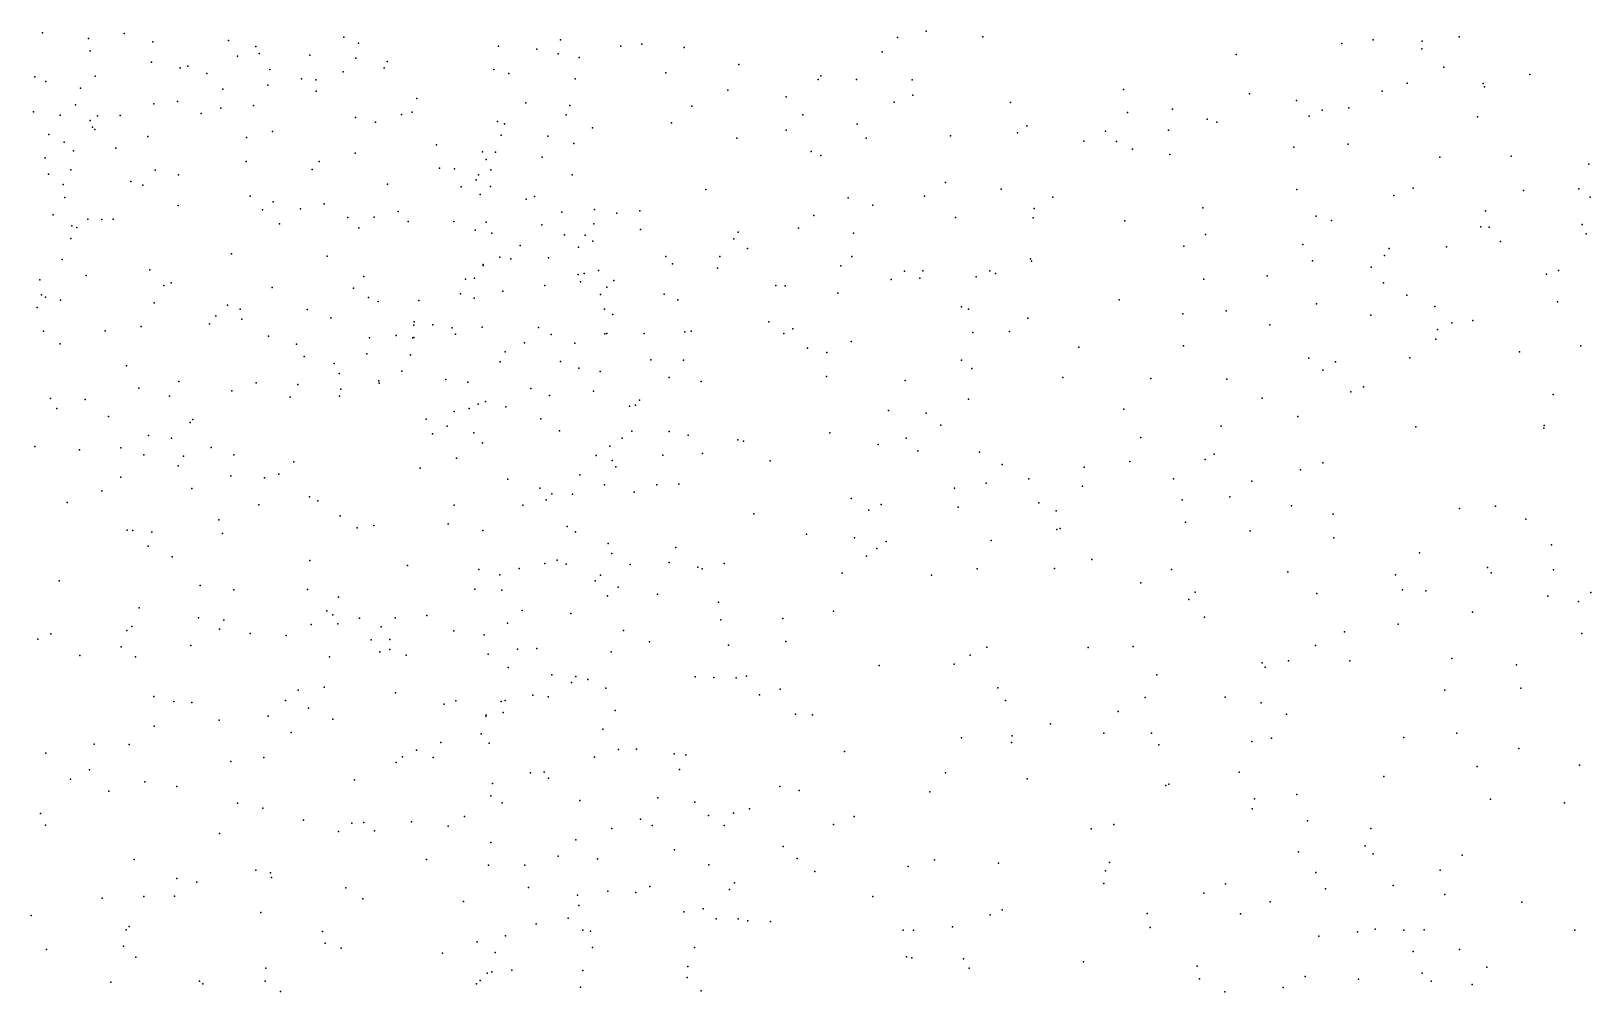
# Model space of a CAD drawing. Header units: metres. Extents: x -25 to 25, y -27.7 to 27.8.
# Drawn here: x 2.329 to 3.735, y -3.455 to -2.589 of the extents above; entities that cross this region are included whole.
import ezdxf

# ---------------------------------------------------------------- set-up
doc = ezdxf.new("R2010")
doc.units = ezdxf.units.M

msp = doc.modelspace()

# ---------------------------------------------------------------- linework, layer by layer
for p in [(2.339, -2.5907, -28.9239), (2.3806, -2.5958, -24.5106), (2.4127, -2.5913, -10.0942), (2.4386, -2.599, -10.6446), (2.5067, -2.5976, 25.2188), (2.6107, -2.5946, 25.2142), (2.624, -2.6, 13.3623), (2.8059, -2.5972, 11.7785), (3.1099, -2.5951, -17.3163), (3.1356, -2.5893, 25.1157), (3.1868, -2.5943, 2.1683), (3.5103, -2.6004, 7.8226), (3.5385, -2.5972, 2.4359), (3.5827, -2.5983, -5.8272), (3.616, -2.5943, 7.6557), (2.382, -2.6069, 25.3203), (2.515, -2.6118, 13.7251), (2.5313, -2.603, 10.6817), (2.5345, -2.6093, 23.649), (2.5801, -2.611, 13.6147), (2.6215, -2.6137, 13.22), (2.7501, -2.6027, 11.2314), (2.7846, -2.6056, 11.9207), (2.8039, -2.6098, 11.4509), (2.8227, -2.6131, 23.4381), (2.8603, -2.6028, 19.0361), (2.8793, -2.601, -7.5016), (2.9176, -2.6041, 25.1459), (3.096, -2.6078, 23.421), (3.4151, -2.6103, 23.4855), (3.5825, -2.6052, -6.1029), (2.4374, -2.6173, 14.4109), (2.4631, -2.6224, -10.5317), (2.4701, -2.6209, 23.7416), (2.4871, -2.6273, -2.338), (2.544, -2.6238, 12.9928), (2.6101, -2.6258, -13.6097), (2.6472, -2.6223, 10.8828), (2.6499, -2.6167, 12.4459), (2.746, -2.6239, 1.4981), (2.7595, -2.6273, -13.9775), (2.9011, -2.6267, -6.179), (2.9667, -2.6194, 14.952), (3.6021, -2.6216, 16.541), (3.6796, -2.6284, 23.6201), (2.3322, -2.6304, 10.2867), (2.3421, -2.6346, 13.9106), (2.3733, -2.6407, 23.8798), (2.3865, -2.6297, 9.574), (2.5015, -2.6416, 10.5694), (2.5421, -2.6378, -25.6091), (2.5724, -2.6323, 1.4425), (2.5855, -2.6332, -6.2278), (2.8193, -2.6323, 11.6903), (2.9568, -2.6424, 17.532), (3.0382, -2.6329, 17.3597), (3.0408, -2.6294, 25.1558), (3.0728, -2.6327, 2.0571), (3.1231, -2.6332, 17.1813), (3.3136, -2.642, 25.0949), (3.5693, -2.6362, -6.646), (3.6377, -2.6364, 24.9026), (3.639, -2.6395, -2.415), (2.3687, -2.6558, 9.3175), (2.4395, -2.6547, -18.4924), (2.4607, -2.6526, -7.3622), (2.5292, -2.6563, -18.7618), (2.5857, -2.6434, 12.5737), (2.6766, -2.6499, 13.5264), (2.7749, -2.6538, 18.0395), (2.8145, -2.6562, 25.2258), (2.9243, -2.6568, 23.3905), (3.0093, -2.6484, 19.4054), (3.1067, -2.6532, -21.0125), (3.1235, -2.6471, -20.7147), (3.2115, -2.6537, 19.8032), (3.4272, -2.6458, -7.0122), (3.4693, -2.6517, -17.108), (3.5465, -2.6433, 23.524), (2.3311, -2.6621, -9.9333), (2.3551, -2.6651, -10.0098), (2.382, -2.6699, 3.7973), (2.3888, -2.6657, 3.4938), (2.409, -2.6653, 10.3714), (2.482, -2.6635, -6.3444), (2.4997, -2.6586, 3.6105), (2.6211, -2.667, 10.8007), (2.6626, -2.6643, 23.4593), (2.6724, -2.6624, 25.3107), (2.7491, -2.6707, 12.1334), (2.811, -2.6647, 11.3666), (3.0243, -2.6646, -6.2643), (3.3172, -2.6627, 19.9442), (3.3575, -2.6596, 16.757), (3.3888, -2.6686, 2.4183), (3.4808, -2.6659, 8.8353), (3.4926, -2.6604, 20.1398), (3.5165, -2.6585, 25.0047), (3.6327, -2.6664, 8.8758), (2.3447, -2.6825, -10.8069), (2.3841, -2.6758, 23.7988), (2.3864, -2.678, -10.1351), (2.434, -2.6841, 23.6754), (2.5463, -2.6796, 23.535), (2.6394, -2.6712, 13.66), (2.7526, -2.683, 11.1772), (2.7556, -2.6729, -23.556), (2.7945, -2.684, -2.5081), (2.8349, -2.6765, 11.5928), (2.9061, -2.6719, 2.6886), (3.0093, -2.6784, 23.3623), (3.0733, -2.673, 2.8343), (3.1575, -2.6836, 25.1452), (3.2178, -2.681, -12.2691), (3.2264, -2.6745, -27.7803), (3.2973, -2.6794, 23.4001), (3.3539, -2.6784, 8.723), (3.3977, -2.6714, 23.4197), (2.3585, -2.6893, 25.4382), (2.3671, -2.697, 2.4339), (2.4052, -2.6948, -10.2086), (2.523, -2.6851, 25.3973), (2.6209, -2.6991, -2.4553), (2.6941, -2.6916, 12.3492), (2.7356, -2.6979, -7.3615), (2.7475, -2.6984, 13.4406), (2.8179, -2.6906, -17.9426), (2.9649, -2.6856, -18.8795), (3.0319, -2.6977, -2.5594), (3.0816, -2.6857, -7.2954), (3.2776, -2.6883, 8.2372), (3.3072, -2.6886, -14.4247), (3.3217, -2.6956, -6.4507), (3.4669, -2.6938, -22.259), (3.516, -2.6911, 15.3718), (2.3415, -2.7033, 10.2343), (2.5227, -2.7066, 13.8749), (2.5886, -2.7066, 13.7966), (2.6969, -2.7129, 10.9624), (2.7391, -2.7049, 12.2097), (2.7896, -2.7028, 11.2898), (3.0407, -2.7014, -12.8056), (3.3552, -2.7003, 7.8848), (3.5987, -2.7027, 23.4707), (3.6629, -2.702, -19.6767), (3.7329, -2.709, 23.5357), (2.3444, -2.7183, -7.0538), (2.3645, -2.7144, 14.0057), (2.4186, -2.7248, -26.1729), (2.4405, -2.7145, -10.4911), (2.4616, -2.7189, -25.0858), (2.5821, -2.7141, -18.2638), (2.6502, -2.7271, 12.9757), (2.7106, -2.7134, -13.3978), (2.7299, -2.7234, 14.7803), (2.732, -2.7187, 18.1802), (2.7433, -2.7143, 25.3182), (2.8166, -2.7188, 1.7568), (3.153, -2.7258, -7.1533), (2.3578, -2.7274, -6.7209), (2.3592, -2.7393, 23.7348), (2.4296, -2.7282, -10.3891), (2.5263, -2.7379, 10.5707), (2.7166, -2.7295, 13.088), (2.7336, -2.7366, 11.0923), (2.7428, -2.7294, 13.1684), (2.7752, -2.7408, 13.5332), (2.7825, -2.7382, 17.7964), (2.937, -2.7319, -12.9927), (3.0654, -2.7394, 23.3101), (3.134, -2.7379, -12.5501), (3.2031, -2.7317, -23.1789), (3.2499, -2.739, 2.9687), (3.4697, -2.7321, -22.5795), (3.5571, -2.7373, 25.0009), (3.5745, -2.7307, 2.8148), (3.6739, -2.7328, 20.298), (3.7239, -2.7315, 24.855), (3.734, -2.7388, -5.9053), (2.3487, -2.7547, -10.7458), (2.4614, -2.7464, 23.521), (2.5375, -2.7504, 1.5818), (2.5471, -2.7432, 23.4221), (2.5715, -2.7493, -7.2199), (2.5929, -2.745, 12.6772), (2.6597, -2.7518, 10.8501), (2.8072, -2.7523, -6.4147), (2.8368, -2.7499, 17.6301), (2.8568, -2.7532, 25.2908), (2.8775, -2.7511, 19.1191), (3.0874, -2.7461, -17.1504), (3.233, -2.7491, 16.8105), (3.385, -2.7484, 7.7308), (3.6398, -2.7512, 23.4031), (2.3655, -2.7646, 14.0761), (2.37, -2.7663, -10.2309), (2.38, -2.7587, -10.6438), (2.3925, -2.7591, 25.534), (2.4029, -2.7588, -10.3086), (2.5528, -2.7628, 25.4873), (2.6144, -2.7573, 12.7952), (2.6243, -2.7664, 12.5484), (2.6379, -2.7568, 25.4421), (2.6687, -2.7609, 12.4635), (2.71, -2.7609, 18.4038), (2.7291, -2.7687, 12.2662), (2.739, -2.7613, 13.6747), (2.7893, -2.7638, 13.2348), (2.836, -2.763, 11.5281), (2.8782, -2.7681, -28.6556), (3.0205, -2.7667, -6.4599), (3.0343, -2.7555, 2.219), (3.162, -2.7571, 23.3028), (3.2321, -2.7575, -6.9705), (3.3147, -2.7603, 15.3028), (3.487, -2.7561, 7.5119), (3.5009, -2.7599, 23.3476), (3.6356, -2.7655, 24.9509), (3.6432, -2.766, 16.3739), (3.7269, -2.7635, 23.4105), (2.3646, -2.7761, -24.8301), (2.744, -2.7713, 23.2885), (2.7697, -2.7824, 3.7509), (2.8096, -2.7728, 11.9433), (2.8281, -2.773, 11.8357), (2.8353, -2.7784, 23.2513), (2.9622, -2.7763, 17.1744), (2.9662, -2.7705, 25.2547), (3.0701, -2.7712, 3.0063), (3.368, -2.7832, -21.9164), (3.3874, -2.7725, 23.3034), (3.4752, -2.7816, 16.4877), (3.6533, -2.7787, -2.5375), (3.7304, -2.7718, -15.03), (2.3569, -2.795, 23.3451), (2.5095, -2.79, 13.9946), (2.5958, -2.7921, 10.7065), (2.7512, -2.7929, 11.1614), (2.7611, -2.7945, 12.1497), (2.7951, -2.7937, 12.0371), (2.8223, -2.784, 11.388), (2.9011, -2.7924, 14.95), (2.9495, -2.7924, -14.024), (2.9745, -2.7851, 23.2544), (3.0685, -2.7923, 15.1076), (3.2297, -2.7945, 8.4921), (3.2306, -2.7965, 23.262), (3.4839, -2.7962, 25.07), (3.5487, -2.7914, -19.2626), (3.5529, -2.7853, 7.3209), (3.6046, -2.7838, 23.331), (2.3786, -2.8095, -10.5235), (2.4358, -2.8044, 23.2779), (2.6287, -2.8103, 23.2045), (2.7363, -2.7995, 3.5156), (2.7363, -2.8005, 13.0152), (2.8219, -2.8087, 17.4002), (2.8273, -2.8077, 13.5422), (2.8402, -2.8049, 13.3049), (2.907, -2.7991, -2.6092), (2.9475, -2.803, -7.1457), (3.0586, -2.8009, -27.2904), (3.116, -2.8057, -6.5923), (3.1327, -2.8052, -21.3143), (3.1806, -2.8106, -6.7858), (3.1929, -2.8053, -2.638), (3.198, -2.8077, -28.2723), (3.4431, -2.8098, 8.7491), (3.5368, -2.8019, 23.2806), (3.6948, -2.8084, 23.2774), (3.7056, -2.8051, 8.8374), (2.3367, -2.8135, 25.5791), (2.4485, -2.8185, 3.3036), (2.455, -2.8162, -25.9414), (2.5461, -2.8202, -7.0607), (2.6193, -2.8209, -15.0555), (2.7205, -2.8128, 18.6441), (2.7286, -2.8118, 23.2), (2.7539, -2.8235, -26.9223), (2.7919, -2.8185, 13.0824), (2.824, -2.8151, 3.9067), (2.8478, -2.82, 11.5901), (2.8541, -2.814, -13.226), (3, -2.8184, 16.9844), (3.0084, -2.8189, 19.4128), (3.0559, -2.8254, -23.3909), (3.104, -2.8131, 25.214), (3.1298, -2.8119, 23.2302), (3.3858, -2.8128, 20.0212), (3.5477, -2.816, -11.6932), (2.3344, -2.8382, 9.6334), (2.3381, -2.8269, -10.6173), (2.3419, -2.8289, 2.6102), (2.3554, -2.8316, 14.185), (2.4398, -2.834, 25.5876), (2.5057, -2.8362, -25.417), (2.5172, -2.8397, -6.8409), (2.6328, -2.8294, 13.9183), (2.6416, -2.8329, -28.7927), (2.6782, -2.8319, 12.8163), (2.7159, -2.826, 3.3214), (2.7283, -2.83, 11.068), (2.842, -2.8265, 25.358), (2.8994, -2.8262, 2.1584), (2.9118, -2.8314, -6.57), (3.1676, -2.8376, 15.2256), (3.3096, -2.8314, 3.0917), (3.4873, -2.8351, -2.6101), (3.5688, -2.8271, -11.346), (3.594, -2.8374, -11.0681), (3.7048, -2.8331, -9.5901), (2.4896, -2.8531, 10.3845), (2.4953, -2.8457, 23.1604), (2.5187, -2.8489, 10.4842), (2.5778, -2.8401, 2.685), (2.5989, -2.8475, 25.5539), (2.6741, -2.8513, 3.1585), (2.8457, -2.8398, 11.6913), (2.8531, -2.8446, 3.1522), (2.9938, -2.8513, -6.9683), (3.1739, -2.8398, 8.1745), (3.2273, -2.848, 7.9901), (3.3671, -2.8441, -22.9272), (3.4061, -2.8412, 23.1972), (3.5364, -2.8452, -17.0127), (3.6093, -2.8522, 15.4466), (3.6283, -2.8501, -9.8916), (2.34, -2.8597, -10.4755), (2.3957, -2.8594, 23.1519), (2.4279, -2.8555, 3.793), (2.5429, -2.8642, 14.0535), (2.6338, -2.8656, 17.9585), (2.6578, -2.8636, -6.9587), (2.673, -2.8656, 10.8754), (2.6738, -2.8654, 12.7249), (2.6739, -2.8542, 25.5029), (2.6909, -2.8541, 17.7525), (2.7084, -2.8566, 2.9693), (2.7113, -2.8623, 12.8884), (2.7355, -2.8561, 13.8188), (2.7861, -2.8563, -13.6077), (2.7977, -2.8628, 13.7468), (2.846, -2.8622, 11.7729), (2.8477, -2.8618, 13.6139), (2.8814, -2.8619, 13.5072), (2.9181, -2.8602, 3.5827), (2.9239, -2.8598, 3.364), (3.0072, -2.8618, 25.2757), (3.0154, -2.8576, -6.7774), (3.1777, -2.861, -27.5282), (3.2106, -2.8599, 16.6779), (3.4453, -2.8539, 2.6624), (3.595, -2.8668, -14.5165), (3.5965, -2.8583, 23.1704), (2.355, -2.871, 10.1393), (2.5681, -2.8713, 10.6069), (2.6315, -2.88, -2.5465), (2.6709, -2.881, 17.4429), (2.7561, -2.8782, 23.1103), (2.7737, -2.8701, -6.7166), (2.8189, -2.8705, 17.0794), (3.0286, -2.8749, 2.3469), (3.046, -2.8789, 3.8215), (3.0681, -2.869, 3.253), (3.2732, -2.8741, -12.1983), (3.3675, -2.8729, -19.0279), (3.6704, -2.8782, -10.1223), (3.7257, -2.8728, 16.2324), (2.4147, -2.8909, 1.6777), (2.575, -2.8824, -23.76), (2.602, -2.8888, 18.1163), (2.6629, -2.8958, 23.0874), (2.7515, -2.8873, 12.2364), (2.8059, -2.887, 25.4352), (2.8225, -2.8931, 11.9727), (2.8417, -2.8959, 13.07), (2.8875, -2.8856, 13.2362), (2.9169, -2.8858, 4.0622), (3.1675, -2.8857, 23.1479), (3.1769, -2.8933, -20.7457), (3.4806, -2.8839, 16.3679), (3.4931, -2.8948, 25.0794), (3.5045, -2.8873, -22.3905), (3.5717, -2.8837, 25.0355), (2.462, -2.9051, -26.517), (2.5318, -2.9062, 2.8897), (2.5691, -2.9077, 14.5698), (2.6065, -2.8977, 10.6925), (2.6423, -2.9045, 18.3753), (2.6425, -2.9065, 10.793), (2.7026, -2.9032, 12.4819), (2.7224, -2.9056, 13.895), (2.904, -2.9015, -27.106), (2.9327, -2.905, 19.2348), (3.0458, -2.9004, 23.1192), (3.1168, -2.904, 3.5018), (3.2589, -2.9015, 8.628), (3.338, -2.9022, 7.6426), (3.4067, -2.9028, 25.1119), (3.5298, -2.9099, 23.1095), (2.3463, -2.9203, 23.0801), (2.3776, -2.9213, 3.1882), (2.426, -2.911, 10.2246), (2.4537, -2.9184, 25.6512), (2.5098, -2.9133, 23.0706), (2.5623, -2.9192, 17.549), (2.6068, -2.9182, 25.6067), (2.6081, -2.9118, 14.0281), (2.7384, -2.9231, 2.0454), (2.7792, -2.9112, 12.9546), (2.7962, -2.9176, 12.0978), (2.8357, -2.9136, 11.4614), (2.8773, -2.9218, 13.1522), (3.1739, -2.9211, 2.4971), (3.4384, -2.9201, 3.0177), (3.5184, -2.9144, 20.1522), (3.7009, -2.9167, -19.6762), (2.352, -2.9293, 25.6731), (2.3986, -2.9366, 14.2451), (2.7102, -2.932, 11.0252), (2.7237, -2.9295, 12.3956), (2.7317, -2.9255, 25.5229), (2.7568, -2.9278, 18.8984), (2.8683, -2.9273, 23.0605), (2.8737, -2.9264, -17.6907), (3.1016, -2.9311, 19.5518), (3.1356, -2.9337, 4.0696), (3.3139, -2.9301, 2.5778), (3.4705, -2.9367, 2.862), (2.4722, -2.9421, 17.9743), (2.4745, -2.9392, 14.3744), (2.6848, -2.9391, 10.9326), (2.7039, -2.9454, -18.7862), (2.7278, -2.9514, 12.8135), (2.7884, -2.9388, 16.9049), (2.8052, -2.9496, 15.9395), (2.8704, -2.9498, -17.4604), (2.9041, -2.95, 16.196), (3.0489, -2.9513, 15.9497), (3.1488, -2.9444, -15.0604), (3.4016, -2.9453, 15.4392), (3.577, -2.9458, 8.7054), (3.6924, -2.9471, 24.9755), (3.6927, -2.9448, 23.0627), (2.3321, -2.9637, 14.3381), (2.4098, -2.9649, 23.0106), (2.4345, -2.9536, -26.3021), (2.4554, -2.956, 17.3105), (2.4911, -2.9644, 17.0853), (2.6907, -2.9522, 16.0884), (2.7358, -2.9602, 16.2542), (2.8504, -2.9633, 11.6997), (2.8617, -2.956, 13.7179), (2.9212, -2.9533, 13.4254), (2.9659, -2.9576, 15.0691), (2.9709, -2.9589, 15.816), (3.0922, -2.9617, 16.2791), (3.1177, -2.9561, 16.57), (3.3291, -2.9555, 3.4936), (2.3723, -2.9666, 17.4838), (2.4305, -2.9712, -2.483), (2.4661, -2.9723, -25.6222), (2.5117, -2.9712, 14.1524), (2.5655, -2.9774, 10.6221), (2.7123, -2.974, 12.7311), (2.8383, -2.9716, 16.4412), (2.8527, -2.9762, 11.7981), (2.8981, -2.9715, -16.9378), (2.934, -2.9699, 16.6001), (2.995, -2.9765, 23.029), (3.128, -2.9676, -28.4909), (3.1836, -2.9687, 25.2398), (3.204, -2.9797, -2.7296), (3.3193, -2.9772, -20.4576), (3.3872, -2.9754, 3.2312), (3.3952, -2.9704, -15.0769), (3.4931, -2.9783, 25.0918), (2.4097, -2.9914, 10.1796), (2.4613, -2.9809, 18.2049), (2.5088, -2.99, 16.9046), (2.5393, -2.9918, 15.8309), (2.5521, -2.9887, 3.8223), (2.6794, -2.983, 16.7541), (2.7584, -2.993, 12.2678), (2.8234, -2.9891, 14.9202), (2.8559, -2.9818, 13.0386), (3.228, -2.9929, 23.0417), (3.2779, -2.9822, 25.1979), (3.3585, -2.9927, 23.0333), (3.4731, -2.9845, 23.0279), (2.3927, -3.0037, 16.1742), (2.4736, -3.0016, 25.6938), (2.7875, -3.0011, 12.1762), (2.7982, -3.0064, 11.3243), (2.8167, -3.0065, -2.6714), (2.8457, -2.9983, 11.5477), (2.8723, -3.0049, 25.463), (2.8927, -2.9982, 13.6506), (2.9128, -2.9977, 13.1885), (3.1612, -3.0012, 8.4669), (3.1896, -2.9966, 15.6846), (3.2764, -2.9994, 4.0394), (3.4292, -2.995, -11.9969), (2.3614, -3.014, 1.7774), (2.534, -3.0161, 10.5093), (2.5799, -3.0091, 16.5766), (2.5873, -3.0127, 25.6638), (2.7101, -3.0165, 12.5456), (2.772, -3.0165, 25.5459), (2.7931, -3.0117, 13.8766), (3.068, -3.0106, 15.5623), (3.084, -3.021, 8.3301), (3.0951, -3.016, 25.2906), (3.1644, -3.0183, -20.9858), (3.2371, -3.0145, -23.2378), (3.2527, -3.0216, -14.1555), (3.3665, -3.0118, 3.7275), (3.4092, -3.0091, -14.3591), (3.465, -3.0171, -2.728), (3.6163, -3.0196, -10.9132), (3.6487, -3.0173, -2.7162), (2.498, -3.0298, 3.4087), (2.6073, -3.0262, 18.5612), (2.6377, -3.0348, 10.8347), (2.7049, -3.0334, 11.058), (2.8119, -3.0356, 12.917), (2.9802, -3.0242, 2.4288), (3.3693, -3.0318, 15.5903), (3.5026, -3.0246, 16.055), (3.676, -3.0292, 25.0017), (2.4153, -3.039, 22.9442), (2.4204, -3.0392, 16.5144), (2.4376, -3.0408, 14.2788), (2.5012, -3.042, 10.365), (2.6227, -3.0368, -2.5919), (2.736, -3.0393, 12.4132), (2.8194, -3.0404, 22.9468), (3.0276, -3.0425, 19.3803), (3.0711, -3.046, -27.3458), (3.0997, -3.0491, -12.4086), (3.1942, -3.0484, 7.9201), (3.2535, -3.0384, -21.6426), (3.2564, -3.0376, 19.7906), (3.4278, -3.0396, 25.1209), (3.5032, -3.0458, -9.8873), (2.4343, -3.0533, -18.586), (2.4561, -3.0632, 3.6709), (2.8489, -3.0509, 11.8512), (2.8524, -3.06, 11.607), (2.9101, -3.0545, 13.1091), (3.0817, -3.0624, 8.1714), (3.091, -3.0554, -16.8364), (3.5804, -3.0594, 20.1656), (3.6994, -3.0523, 22.9629), (2.5801, -3.0663, 14.1509), (2.6681, -3.0708, 22.9166), (2.7325, -3.0744, 18.8222), (2.7688, -3.0735, 13.9555), (2.7919, -3.069, 4.0584), (2.8029, -3.0662, 18.9991), (2.8111, -3.0697, 12.1187), (2.8689, -3.0701, 13.0047), (2.9039, -3.0681, 19.1492), (2.9297, -3.0724, 13.6228), (2.9338, -3.074, -13.3474), (2.9534, -3.0692, 13.3273), (3.0598, -3.0779, -13.7801), (3.1816, -3.0739, -27.5508), (3.2514, -3.0735, 4.1956), (3.2849, -3.0655, 22.9785), (3.3566, -3.0744, 25.1719), (3.4616, -3.0765, 15.8019), (3.6415, -3.0727, -14.6079), (3.6449, -3.0776, -20.0152), (3.7011, -3.0748, -19.2613), (2.3541, -3.0846, 14.4069), (2.4813, -3.089, 22.9045), (2.5779, -3.0926, 25.6933), (2.7288, -3.0922, 12.6033), (2.7512, -3.0793, 2.2506), (2.8372, -3.0847, 12.005), (2.842, -3.0796, 13.8483), (2.858, -3.0904, 11.7706), (3.1405, -3.0797, 22.9587), (3.329, -3.0864, 7.7062), (3.5586, -3.0793, -11.1069), (2.5116, -3.0928, -28.8324), (2.606, -3.0993, -26.7115), (2.753, -3.0931, 11.2468), (2.8485, -3.0981, 25.5188), (2.8934, -3.0966, 15.333), (2.9484, -3.1038, 13.2295), (3.3724, -3.1015, 22.9413), (3.3782, -3.0949, -21.9147), (3.4877, -3.0961, -20.2729), (3.5651, -3.0929, 7.4233), (3.5861, -3.0936, 22.9326), (3.6959, -3.0985, -16.9186), (3.7237, -3.1034, -9.3426), (3.7347, -3.0953, 24.9715), (2.4262, -3.1089, 10.1952), (2.4798, -3.1179, 10.2916), (2.5025, -3.1201, 14.3487), (2.5955, -3.1117, 14.5351), (2.6008, -3.1152, 22.8811), (2.6248, -3.1183, 10.8533), (2.6571, -3.1179, 10.9543), (2.6854, -3.1159, 11.0388), (2.7715, -3.1115, 22.891), (2.8153, -3.114, 11.426), (2.9505, -3.1197, -15.1329), (3.0063, -3.1187, 22.915), (3.0521, -3.1121, -18.806), (3.3865, -3.1174, 2.8079), (3.628, -3.1129, -10.3157), (2.3466, -3.1326, 22.8811), (2.4151, -3.1296, -2.5062), (2.4197, -3.1258, -25.4521), (2.4986, -3.1282, 10.3811), (2.5262, -3.1322, 10.505), (2.5587, -3.1341, 14.2027), (2.5813, -3.1241, 10.7242), (2.6053, -3.1234, 2.1341), (2.6445, -3.126, 15.3987), (2.7099, -3.1299, 25.6302), (2.7372, -3.1334, -26.9276), (2.7581, -3.1228, 12.7508), (2.8627, -3.1294, -23.6914), (3.5127, -3.1307, -11.8508), (3.561, -3.1237, 25.0719), (3.7265, -3.1321, -14.806), (2.3349, -3.1372, 10.0615), (2.41, -3.1443, -25.7446), (2.4727, -3.1431, 18.4753), (2.6353, -3.1379, -18.067), (2.6433, -3.1487, 25.6821), (2.6521, -3.1376, 3.3441), (2.6521, -3.1466, 18.6928), (2.7671, -3.1464, 12.3035), (2.7846, -3.1457, 11.343), (2.8516, -3.1488, 11.6605), (2.8861, -3.1398, 22.8812), (2.9574, -3.1427, 13.5592), (3.009, -3.1393, -28.6529), (3.1902, -3.1445, 2.6485), (3.2816, -3.1449, 22.918), (3.3221, -3.144, -2.7692), (3.4865, -3.1431, 25.1065), (2.3727, -3.152, 14.0148), (2.4228, -3.1533, 25.7467), (2.5979, -3.1532, 3.7972), (2.6669, -3.1516, 2.9084), (2.7408, -3.1508, 12.4354), (2.7587, -3.1628, -18.7603), (3.0932, -3.1611, 25.3378), (3.1607, -3.1599, -21.3975), (3.1753, -3.1517, 25.2882), (3.4384, -3.1586, 3.2735), (3.4411, -3.1624, 7.6159), (3.4621, -3.1567, 3.7358), (3.5174, -3.1568, 22.8874), (3.6095, -3.1546, 15.7354), (3.6678, -3.1603, 22.8799), (2.7983, -3.1695, -17.6768), (2.816, -3.1764, 11.4859), (2.8197, -3.1709, 12.0892), (2.8306, -3.1735, 12.8894), (2.9274, -3.1713, 13.7236), (2.9443, -3.1718, 13.6369), (2.9644, -3.172, 13.3999), (2.9737, -3.1705, -2.7481), (3.3434, -3.1694, 19.8342), (2.4394, -3.1889, -18.2322), (2.5694, -3.1831, 25.7207), (2.5929, -3.1805, 3.5854), (2.6574, -3.1857, 22.8335), (2.7812, -3.1877, 15.1886), (2.7949, -3.1893, 12.2001), (2.8468, -3.1815, 11.8985), (2.9855, -3.1875, 4.2888), (3.004, -3.1824, 2.5598), (3.2001, -3.1811, 8.4165), (3.3331, -3.1899, -16.8109), (3.405, -3.1894, 25.1573), (3.603, -3.1831, -2.7813), (3.6715, -3.1814, 8.4951), (2.4575, -3.1933, 2.0948), (2.4736, -3.1943, 14.3072), (2.558, -3.1926, 2.6485), (2.5788, -3.1995, 10.8236), (2.7012, -3.1959, 14.0666), (2.7116, -3.1928, 14.76), (2.7524, -3.1935, 22.8359), (2.7543, -3.2033, 12.7233), (2.7562, -3.1924, -17.3853), (2.8554, -3.2017, 11.805), (3.0179, -3.2049, 19.2677), (3.2072, -3.1924, 22.8849), (3.3088, -3.2025, 4.3951), (3.4376, -3.1945, -20.4531), (3.4603, -3.205, 3.5224), (2.4398, -3.2157, 15.3275), (2.4982, -3.2104, 10.4603), (2.5425, -3.2068, 22.8279), (2.6007, -3.2093, 15.2341), (2.7386, -3.2067, 12.4997), (2.7389, -3.2058, 11.2605), (2.8441, -3.2183, 11.5943), (3.0333, -3.2055, 25.4016), (3.2477, -3.2136, -14.3385), (2.3857, -3.232, 2.4307), (2.4172, -3.2321, 10.2293), (2.5631, -3.2213, -2.5938), (2.6981, -3.2305, 2.3897), (2.7344, -3.2226, 2.76), (2.7417, -3.2309, -16.8317), (3.1675, -3.2263, 7.9856), (3.2124, -3.2305, 25.2824), (3.2131, -3.2245, -12.2544), (3.2958, -3.2219, 22.8759), (3.3388, -3.2219, 25.2041), (3.3453, -3.2326, -20.6749), (3.4292, -3.2295, 22.86), (3.447, -3.2265, -11.4417), (3.5663, -3.2259, 22.8558), (3.614, -3.2219, 20.1019), (2.342, -3.2399, 10.1148), (2.5387, -3.2438, 2.3429), (2.6637, -3.2432, -28.8076), (2.6761, -3.2372, 11.1112), (2.6913, -3.244, 2.5576), (2.8366, -3.2436, 11.9987), (2.8582, -3.2366, 19.0454), (2.8744, -3.2364, 22.8301), (2.9084, -3.2407, 25.5119), (2.9189, -3.2416, -13.0923), (3.0619, -3.2386, 22.8545), (3.6697, -3.2359, 7.5195), (2.3816, -3.2551, -26.0107), (2.5088, -3.2474, 10.576), (2.658, -3.2483, 15.0921), (2.7789, -3.2577, 12.2621), (2.7912, -3.2572, 11.441), (2.9134, -3.2546, 13.0567), (3.1531, -3.2578, 4.4741), (3.4178, -3.2571, 8.4136), (3.548, -3.261, 25.0815), (3.6324, -3.2521, -10.7954), (3.7245, -3.2508, 5.2287), (2.3644, -3.2634, 18.5574), (2.3989, -3.2742, 22.8128), (2.4312, -3.2659, 14.3717), (2.4603, -3.2701, 10.3573), (2.6204, -3.264, 14.5592), (2.7447, -3.2674, 14.0355), (2.7952, -3.2624, 12.7958), (3.0038, -3.2702, -23.5774), (3.021, -3.2736, -13.5859), (3.1388, -3.275, -15.1845), (3.2267, -3.2631, -28.4154), (3.3516, -3.2691, 2.8662), (3.3543, -3.268, -14.5377), (2.515, -3.2852, 25.7342), (2.7433, -3.2784, 12.6639), (2.7535, -3.2848, 25.6246), (2.8233, -3.2826, 3.2897), (2.8936, -3.2802, -27.1902), (2.9272, -3.2842, 13.7417), (3.4315, -3.2811, -22.0755), (3.4698, -3.2772, -11.6764), (3.6444, -3.2815, 5.0265), (3.7109, -3.2848, 22.8389), (2.3373, -3.2945, 13.9133), (2.5377, -3.2897, 10.8259), (2.5745, -3.3004, -23.8716), (2.6179, -3.3032, -17.175), (2.6286, -3.3024, 11.0513), (2.6716, -3.3018, -15.2783), (2.7195, -3.2972, -2.6876), (2.878, -3.2995, 2.7152), (2.9393, -3.2963, 13.1493), (2.9619, -3.2941, 13.273), (2.9765, -3.2903, 25.4661), (3.0707, -3.297, -27.4522), (3.4296, -3.2901, 4.4998), (3.4792, -3.3009, -22.6308), (2.3418, -3.3049, -25.5467), (2.4987, -3.3124, 22.7994), (2.6058, -3.3105, 25.7146), (2.6383, -3.31, 22.7975), (2.7049, -3.3059, 11.2113), (2.8523, -3.3078, 11.8003), (2.8887, -3.3052, 2.8848), (2.9535, -3.3051, 13.6204), (3.0522, -3.3042, 25.4065), (3.2844, -3.3081, -27.9968), (3.3047, -3.3044, -23.0789), (3.5363, -3.3079, 4.1865), (2.7432, -3.3204, 12.442), (2.8198, -3.318, 11.5371), (2.9089, -3.3272, 3.1417), (3.0067, -3.3242, 22.8155), (3.4711, -3.3289, 25.1181), (3.5312, -3.3236, 4.6573), (3.5386, -3.3308, 3.9895), (2.4218, -3.3358, 10.2962), (2.5315, -3.3454, 15.0205), (2.6852, -3.3359, 14.1084), (2.7412, -3.3411, 12.5704), (2.774, -3.3411, 22.7919), (2.8038, -3.3328, 12.1334), (2.8393, -3.3354, 11.6831), (2.9397, -3.3408, 4.2132), (3.0193, -3.3349, 2.7738), (3.1195, -3.3423, 19.3165), (3.143, -3.3362, 22.8215), (3.2008, -3.3392, 4.5964), (3.3009, -3.3387, -21.8535), (3.599, -3.3454, 25.0592), (3.6188, -3.3318, 22.8215), (2.4601, -3.353, 18.6531), (2.4783, -3.3563, 10.7107), (2.5446, -3.3479, 14.4033), (2.5455, -3.352, 14.2538), (2.9628, -3.3568, 13.3868), (3.0352, -3.3466, -13.8792), (3.2957, -3.3574, -2.8083), (3.2973, -3.3461, 22.824), (3.4053, -3.3578, 19.7417), (3.4867, -3.3477, -9.7805), (3.5565, -3.3593, -14.8913), (2.393, -3.3707, 15.117), (2.4305, -3.3693, 10.4308), (2.4581, -3.369, 10.6079), (2.6126, -3.3614, -26.6952), (2.6279, -3.3713, 14.1667), (2.7186, -3.3737, 25.6494), (2.7771, -3.3611, 12.7579), (2.8214, -3.368, 13.9373), (2.8488, -3.3645, 12.9143), (2.874, -3.3657, 13.8393), (2.8866, -3.3602, 13.002), (2.9583, -3.3628, 13.5507), (3.0875, -3.3693, -2.774), (3.386, -3.3661, 3.0221), (3.4457, -3.3739, 3.2837), (3.4957, -3.3622, 5.1997), (3.6031, -3.3673, 4.4495), (2.3289, -3.3862, 25.761), (2.536, -3.3837, 10.9565), (2.8226, -3.3772, 25.5845), (2.9172, -3.3829, 13.0828), (2.9345, -3.3804, 22.7906), (3.1934, -3.3857, 25.3153), (3.2042, -3.3812, 2.8318), (3.3347, -3.3846, 25.2205), (3.4188, -3.3847, 5.0481), (3.6725, -3.3743, 20.0191), (2.4146, -3.3992, 14.3948), (2.4172, -3.3963, 22.7775), (2.5914, -3.4007, -18.6952), (2.784, -3.3937, 11.485), (2.8129, -3.3887, 12.0274), (2.8261, -3.3995, 11.9021), (2.833, -3.4003, 11.7787), (2.9464, -3.3894, 25.4968), (2.966, -3.3892, -12.6629), (2.9748, -3.391, -13.3746), (2.9952, -3.3918, 3.0296), (3.1149, -3.3996, -14.2997), (3.1243, -3.3995, -23.4022), (3.1592, -3.3966, 8.2211), (3.3376, -3.397, -16.6594), (3.5245, -3.4011, -10.1445), (3.5404, -3.3986, 3.665), (3.5662, -3.3994, -10.9849), (3.5844, -3.3991, -16.6534), (3.7203, -3.3995, 4.6117), (2.4122, -3.414, 10.5037), (2.5939, -3.4114, 18.759), (2.6083, -3.4159, 11.0888), (2.731, -3.41, 11.3329), (2.7565, -3.4048, 3.6709), (2.8349, -3.4151, 22.7749), (2.9269, -3.4151, 3.3366), (3.4895, -3.4049, 22.7974), (2.3428, -3.417, -23.9965), (2.4232, -3.424, 10.6638), (2.6995, -3.4202, 11.252), (2.7471, -3.4198, 22.772), (3.118, -3.4235, 22.7905), (3.1227, -3.4245, 4.4531), (3.1692, -3.4254, -18.7203), (3.2775, -3.428, 19.4778), (3.5746, -3.4189, -18.8565), (3.6163, -3.417, 5.3677), (2.5403, -3.4339, 14.8012), (2.74, -3.4384, -16.7158), (2.7441, -3.4372, 12.6873), (2.7622, -3.4356, 25.6127), (2.826, -3.4358, -28.7054), (2.9202, -3.4422, 13.1434), (2.9209, -3.4322, 13.7056), (3.1745, -3.4337, -27.7316), (3.38, -3.4319, 19.6081), (3.382, -3.4433, -22.7774), (3.4772, -3.4414, 7.8322), (3.5253, -3.4436, -11.8217), (3.5827, -3.4383, 19.8697), (3.6411, -3.4328, -20.3602), (2.4006, -3.4465, 14.9491), (2.4806, -3.4456, -26.519), (2.4836, -3.4478, 14.3047), (2.5399, -3.4455, 25.7179), (2.5536, -3.4547, -17.4002), (2.7302, -3.4478, 12.5273), (2.7336, -3.445, 12.4081), (2.824, -3.4509, 13.8953), (2.9328, -3.4542, -27.3457), (3.4049, -3.4551, 3.1478), (3.4575, -3.4512, -15.0891), (3.5908, -3.4456, 22.7952), (3.6278, -3.4486, 25.0371)]:
    msp.add_point(p)

doc.saveas('drawing.dxf')
